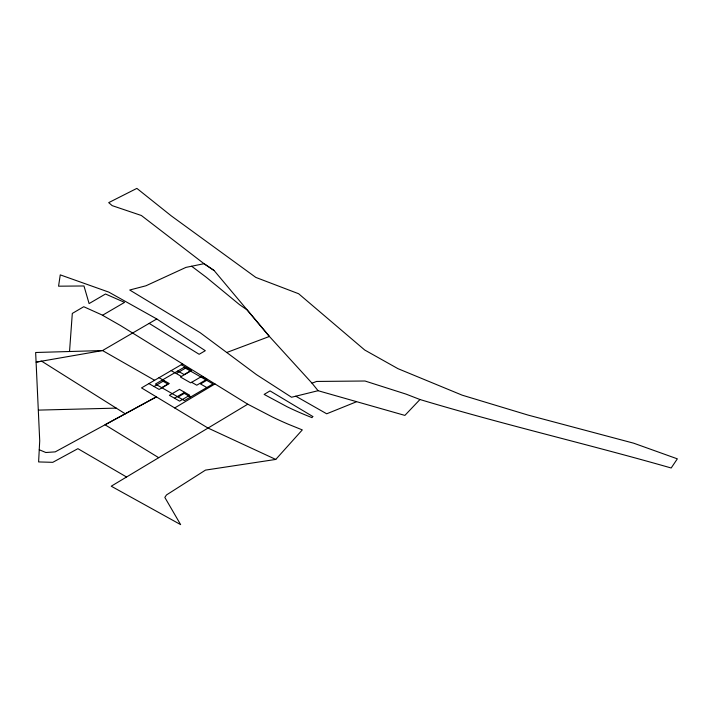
<?xml version="1.0" encoding="UTF-8"?>
<svg xmlns="http://www.w3.org/2000/svg" width="713" height="713" viewBox="0 0 713 713"><rect width="100%" height="100%" fill="white"/><g stroke="black" fill="none" stroke-linecap="round" stroke-linejoin="round"><path stroke-width="1.07" d="M126.54 476.988L77.904 448.673L52.78 462.327L38.609 461.935L39.714 440.821L35.65 352.498L102.538 350.555L156.771 318.961L205.299 350.698L199.15 354.29L149.169 323.39M69.535 351.509L72.307 313.426L83.742 306.724L101.701 314.807L120.497 325.538L247.759 404.2L272.5 417.043A331.607 191.449 0 0 0 288.515 424.324L302.303 429.903L275.771 459.43L205.487 470.108L166.53 494.911L164.819 497.398L180.63 524.616L111.237 486.204L247.759 404.2M214.078 270.503L204.025 263.703L141.361 215.495L112.164 205.629L108.706 202.635L136.869 188.384L171.218 215.834L255.815 277.41L298.631 293.738L364.726 350.021L397.979 368.674L462.202 395.18L528.083 415.091L633.679 443.192L677.35 458.842L671.183 467.995C587.735 444.101 503.111 424.52 419.975 399.521L404.877 415.403L318.069 390.706L291.537 397.248L256.457 374.628L200.193 332.721L129.713 290.013L145.942 285.788L185.941 267.393L204.025 263.703L214.078 270.494L269.416 336.456L312.018 383.193L318.069 390.706M174.703 407.943L214.987 383.933M102.494 315.271L124.561 302.383L105.506 293.997L89.098 303.586L83.974 285.975L58.564 286.189L60.257 274.87L108.777 292.107L156.771 318.961M182.608 363.942L141.531 387.908L207.902 427.996L275.771 459.43M154.026 386.526L164.15 380.617M176.307 373.532L186.432 367.623M161.735 387.658L167.929 384.04L161.628 380.439M190.326 370.974L184.132 374.583L177.822 370.983M174.498 398.219L184.622 392.31M178.107 397.007L184.302 393.389L190.612 396.998M206.699 380.323L200.505 383.942L206.806 387.542M356.206 401.882L326.697 413.798L295.797 396.196M312.018 383.193L316.563 381.446L364.985 381.009L406.08 394.129L419.975 399.521M226.886 352.445L269.416 336.456L247.161 309.959L239.443 304.585L206.36 277.33L191.628 266.234M38.431 410.109L116.237 408.121M39.26 449.751L45.819 452.505L55.222 451.873L156.379 396.874L105.025 424.788L158.642 457.657M154.605 380.287L102.538 350.555L36.113 362.133L41.63 361.17L125.247 413.798M181.307 364.7L191.547 370.546L180.442 377.017L190.683 382.863L201.779 376.393L206.895 379.307L196.77 385.216L191.654 382.293M171.182 370.608L181.423 376.455M159.035 377.694L169.275 383.541L159.151 389.45L148.91 383.603M312.802 416.508L312 417.649L305.28 414.93A310.904 179.498 0 0 1 287.303 406.856L264.14 394.414L270.04 390.902L312.802 416.508M184.016 367.373L155.434 384.057L184.417 400.608L213 383.924L184.016 367.373M179.507 389.387L169.382 395.296L179.614 401.143L189.738 395.234L179.507 389.387"/></g></svg>
